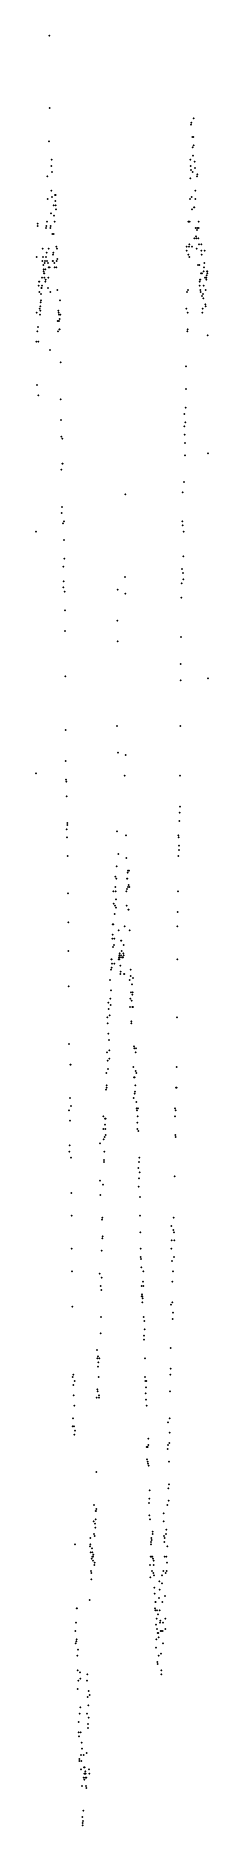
# Model space of a CAD drawing. Header units: metres. Extents: x 0 to 360, y -1814 to 1927.
import ezdxf

# ---------------------------------------------------------------- set-up
doc = ezdxf.new("R2010")
doc.units = ezdxf.units.M

msp = doc.modelspace()

# ---------------------------------------------------------------- linework, layer by layer
for p in [(28, 1926.7), (28.5, 1775.5), (324, 1741), (324.5, 1745.3), (329, 1753.9), (27.5, 1706.4), (326.5, 1715), (327, 1693.4), (328.5, 1715), (329.5, 1697.8), (32.5, 1654.6), (33, 1667.5), (322.5, 1667.5), (323, 1654.6), (328, 1676.2), (331.5, 1663.2), (332, 1650.2), (24, 1633), (33.5, 1641.6), (322, 1628.6), (323.5, 1645.9), (327.5, 1641.6), (336.5, 1633), (337, 1637.3), (24.5, 1585.4), (32, 1602.7), (34, 1589.8), (37.5, 1572.5), (40, 1594.1), (40.5, 1581.1), (41, 1572.5), (41.5, 1594.1), (321.5, 1585.4), (325, 1589.8), (332.5, 1602.7), (333, 1585.4), (23.5, 1537.9), (31.5, 1555.2), (38, 1550.9), (39.5, 1537.9), (42, 1563.8), (318.5, 1537.9), (319, 1537.9), (321, 1537.9), (326, 1563.8), (330, 1568.2), (331, 1568.2), (339.5, 1537.9), (3.5, 1529.3), (4, 1533.6), (21.5, 1525), (22, 1529.3), (30.5, 1525), (31, 1529.3), (34.5, 1512), (37, 1512), (330.5, 1503.4), (333.5, 1525), (334, 1507.7), (334.5, 1525), (335, 1503.4), (336, 1520.6), (337.5, 1525), (339, 1503.4), (340, 1525), (1.5, 1464.5), (14, 1481.8), (14.5, 1481.8), (15, 1464.5), (21, 1464.5), (22.5, 1473.1), (27, 1481.8), (36, 1468.8), (36.5, 1473.1), (42.5, 1486.1), (44, 1481.8), (44.5, 1460.2), (314.5, 1477.4), (315, 1486.1), (318, 1468.8), (319.5, 1486.1), (320, 1464.5), (320.5, 1490.4), (325.5, 1486.1), (335.5, 1481.8), (340.5, 1490.4), (345, 1477.4), (345.5, 1490.4), (346, 1468.8), (352, 1477.4), (352.5, 1477.4), (13.5, 1455.8), (15.5, 1447.2), (16, 1438.6), (16.5, 1434.2), (17, 1429.9), (18, 1429.9), (18.5, 1451.5), (19, 1455.8), (19.5, 1438.6), (23, 1455.8), (25, 1451.5), (26.5, 1442.9), (29, 1442.9), (35, 1455.8), (35.5, 1455.8), (38.5, 1451.5), (39, 1442.9), (43, 1442.9), (43.5, 1455.8), (338, 1447.2), (338.5, 1447.2), (341, 1447.2), (344.5, 1429.9), (346.5, 1429.9), (350.5, 1434.2), (351, 1442.9), (351.5, 1451.5), (356.5, 1425.6), (357, 1434.2), (357.5, 1434.2), (358, 1429.9), (6, 1404), (6.5, 1412.6), (7, 1412.6), (7.5, 1391), (11, 1386.7), (11.5, 1399.7), (12, 1399.7), (12.5, 1404), (13, 1421.3), (17.5, 1421.3), (20, 1412.6), (20.5, 1417), (25.5, 1399.7), (26, 1421.3), (30, 1391), (45, 1395.4), (315.5, 1391), (317.5, 1395.4), (341.5, 1412.6), (342, 1404), (342.5, 1417), (343, 1417), (343.5, 1395.4), (344, 1391), (348.5, 1386.7), (349, 1386.7), (350, 1404), (353, 1421.3), (354.5, 1395.4), (355, 1421.3), (355.5, 1421.3), (356, 1417), (2, 1347.8), (8, 1356.5), (9, 1352.2), (9.5, 1360.8), (10, 1369.4), (10.5, 1373.8), (47, 1352.2), (47.5, 1347.8), (50.5, 1373.8), (314, 1356.5), (317, 1347.8), (347, 1382.4), (347.5, 1347.8), (348, 1356.5), (349.5, 1378.1), (353.5, 1365.1), (354, 1360.8), (4.5, 1317.6), (8.5, 1343.5), (45.5, 1330.6), (46.5, 1330.6), (48, 1343.5), (48.5, 1330.6), (49, 1313.3), (49.5, 1313.3), (50, 1334.9), (51, 1343.5), (316.5, 1313.3), (1, 1287.4), (3, 1309), (5.5, 1287.4), (46, 1309), (316, 1309), (358.5, 1300.3), (29.5, 1270.1), (51.5, 1244.2), (313.5, 1235.5), (2.5, 1196.6), (5, 1175), (52, 1166.4), (313, 1188), (52.5, 1123.2), (310, 1136.2), (312.5, 1149.1), (53, 1088.6), (309.5, 1110.2), (310.5, 1093), (312, 1118.9), (55.5, 1084.3), (311, 1049.8), (311.5, 1075.7), (359, 1054.1), (53.5, 1019.5), (55, 1032.5), (56, 1032.5), (309, 993.6), (54.5, 941.8), (186.5, 967.7), (306, 972), (54, 928.8), (56.5, 907.2), (59, 911.5), (305.5, 911.5), (306.5, 902.9), (0.5, 889.9), (58.5, 872.6), (308.5, 889.9), (59.5, 833.8), (308, 838.1), (57, 816.5), (58, 786.2), (186, 794.9), (305, 812.2), (307, 803.5), (307.5, 790.6), (57.5, 773.3), (60, 764.6), (170.5, 769), (187, 760.3), (303.5, 751.7), (304, 781.9), (304.5, 781.9), (60.5, 725.8), (61, 682.6), (170, 704.2), (171, 661), (303, 669.6), (302.5, 613.4), (61.5, 587.5), (302, 578.9), (359.5, 583.2), (62, 475.2), (169.5, 483.8), (301.5, 483.8), (171.5, 427.7), (187.5, 423.4), (0, 384.5), (62.5, 410.4), (185.5, 380.2), (301, 380.2), (63, 371.5), (63.5, 367.2), (64, 337), (300, 302.4), (300.5, 315.4), (64.5, 267.8), (65.5, 280.8), (66, 276.5), (169, 263.5), (299.5, 285.1), (65, 250.6), (188, 254.9), (297.5, 254.9), (298, 250.6), (298.5, 224.6), (299, 233.3), (66.5, 211.7), (168.5, 190.1), (172, 216), (188.5, 207.4), (297, 211.7), (166, 168.5), (168, 164.2), (190.5, 164.2), (191, 164.2), (191.5, 177.1), (192, 181.4), (194, 151.2), (194.5, 181.4), (67, 133.9), (162, 138.2), (162.5, 112.3), (165.5, 146.9), (166.5, 138.2), (167.5, 121), (189, 138.2), (190, 142.6), (192.5, 146.9), (195, 146.9), (296.5, 138.2), (164.5, 90.7), (165, 108), (167, 103.7), (189.5, 108), (193, 99.4), (193.5, 99.4), (296, 95), (67.5, 73.4), (159.5, 38.9), (160, 69.1), (160.5, 47.5), (161.5, 69.1), (164, 38.9), (172.5, 56.2), (185, 64.8), (195.5, 56.2), (295.5, 64.8), (68, 13), (161, 21.6), (163, 25.9), (174.5, 4.3), (175, 8.6), (175.5, 0), (177.5, 4.3), (178, 34.6), (178.5, 34.6), (179, 13), (179.5, 0), (180, 0), (180.5, 0), (181, 0), (181.5, 0), (182.5, 8.6), (183, 25.9), (183.5, 4.3), (157, -25.9), (157.5, -4.3), (158, -4.3), (158.5, -21.6), (159, -13), (163.5, -13), (173, -4.3), (173.5, 0), (174, -4.3), (176, -17.3), (176.5, -34.6), (177, -30.2), (182, 0), (184, -34.6), (184.5, -34.6), (198, -25.9), (295, -4.3), (68.5, -60.5), (154.5, -47.5), (155, -47.5), (156.5, -69.1), (196, -47.5), (197.5, -38.9), (198.5, -73.4), (200.5, -56.2), (202, -73.4), (202.5, -43.2), (151.5, -95), (152, -108), (155.5, -86.4), (156, -99.4), (196.5, -103.7), (197, -86.4), (200, -90.7), (201, -77.8), (201.5, -103.7), (203, -103.7), (149, -125.3), (149.5, -138.2), (154, -121), (199, -133.9), (199.5, -138.2), (294.5, -125.3), (69, -181.4), (151, -159.8), (152.5, -172.8), (205, -185.8), (148.5, -198.7), (150, -216), (153, -211.7), (153.5, -194.4), (205.5, -190.1), (208.5, -198.7), (209, -190.1), (72, -224.6), (72.5, -224.6), (147, -241.9), (150.5, -233.3), (203.5, -229), (204.5, -250.6), (206, -250.6), (208, -237.6), (209.5, -241.9), (294, -229), (71.5, -293.8), (146.5, -276.5), (147.5, -267.8), (148, -272.2), (204, -293.8), (206.5, -285.1), (207, -280.8), (207.5, -267.8), (292.5, -272.2), (293, -272.2), (293.5, -272.2), (69.5, -319.7), (73, -311), (141, -332.6), (210, -302.4), (210.5, -315.4), (211, -319.7), (212.5, -332.6), (213, -315.4), (290, -332.6), (290.5, -315.4), (292, -319.7), (71, -341.3), (140.5, -358.6), (144, -349.9), (144.5, -337), (145, -358.6), (145.5, -371.5), (146, -337), (211.5, -345.6), (212, -358.6), (213.5, -362.9), (291, -371.5), (70, -406.1), (70.5, -393.1), (134, -388.8), (141.5, -380.2), (143, -406.1), (143.5, -375.8), (291.5, -375.8), (73.5, -419), (142, -423.4), (142.5, -427.7), (214, -440.6), (215.5, -427.7), (216, -419), (133.5, -466.6), (140, -475.2), (214.5, -479.5), (215, -462.2), (216.5, -449.3), (289.5, -457.9), (74, -492.5), (134.5, -496.8), (217, -501.1), (74.5, -540), (138, -548.6), (138.5, -544.3), (217.5, -540), (287.5, -544.3), (139, -587.5), (139.5, -583.2), (218, -574.6), (283, -561.6), (283.5, -591.8), (287, -570.2), (288, -574.6), (289, -591.8), (75, -609.1), (137.5, -613.4), (218.5, -609.1), (219, -626.4), (219.5, -630.7), (282.5, -609.1), (284, -635), (288.5, -626.4), (75.5, -656.6), (133, -661), (137, -669.6), (220, -648), (224, -656.6), (286.5, -656.6), (135, -686.9), (136.5, -695.5), (220.5, -686.9), (221, -708.5), (221.5, -704.2), (222, -708.5), (223.5, -678.2), (224.5, -686.9), (284.5, -678.2), (76, -730.1), (222.5, -721.4), (223, -712.8), (282, -725.8), (285, -721.4), (286, -743), (136, -751.7), (225, -751.7), (226.5, -760.3), (227, -777.6), (285.5, -756), (127.5, -820.8), (135.5, -786.2), (225.5, -799.2), (226, -790.6), (281.5, -816.5), (128, -838.1), (129.5, -855.4), (130, -833.8), (130.5, -846.7), (132.5, -838.1), (227.5, -838.1), (281, -859.7), (76.5, -877), (78, -894.2), (78.5, -872.6), (81, -885.6), (131, -877), (228, -877), (228.5, -885.6), (230.5, -885.6), (280.5, -872.6), (79, -915.8), (127, -920.2), (128.5, -902.9), (129, -907.2), (131.5, -915.8), (132, -920.2), (229, -911.5), (229.5, -924.5), (230, -898.6), (280, -907.2), (77.5, -963.4), (80.5, -937.4), (231, -937.4), (275.5, -972), (279.5, -963.4), (77, -980.6), (79.5, -980.6), (80, -997.9), (81.5, -989.3), (235, -1006.6), (279, -993.6), (231.5, -1023.8), (232.5, -1023.8), (233, -1023.8), (234.5, -1019.5), (275, -1028.2), (276, -1019.5), (278.5, -1015.2), (126.5, -1075.7), (232, -1049.8), (233.5, -1054.1), (234, -1058.4), (235.5, -1062.7), (278, -1054.1), (237.5, -1114.6), (276.5, -1110.2), (277.5, -1101.6), (121, -1144.8), (125, -1157.8), (125.5, -1157.8), (126, -1153.4), (236, -1140.5), (237, -1131.8), (274.5, -1144.8), (277, -1136.2), (120.5, -1179.4), (123.5, -1183.7), (124, -1192.3), (124.5, -1175), (236.5, -1166.4), (238, -1175), (266.5, -1179.4), (267, -1162.1), (272, -1196.6), (82, -1226.9), (113, -1231.2), (113.5, -1213.9), (114, -1226.9), (121.5, -1205.3), (123, -1209.6), (240, -1226.9), (240.5, -1222.6), (241, -1213.9), (241.5, -1218.2), (243.5, -1201), (244, -1205.3), (267.5, -1209.6), (268, -1222.6), (268.5, -1213.9), (271.5, -1205.3), (274, -1231.2), (114.5, -1244.2), (116.5, -1257.1), (117, -1235.5), (117.5, -1244.2), (118, -1252.8), (118.5, -1252.8), (119, -1252.8), (119.5, -1261.4), (120, -1248.5), (122, -1270.1), (122.5, -1265.8), (238.5, -1270.1), (239.5, -1252.8), (242, -1252.8), (243, -1252.8), (244.5, -1257.1), (245.5, -1270.1), (246, -1261.4), (269, -1252.8), (272.5, -1252.8), (273.5, -1265.8), (115, -1283), (115.5, -1300.3), (116, -1287.4), (239, -1296), (242.5, -1283), (245, -1287.4), (246.5, -1291.7), (257.5, -1304.6), (263, -1309), (263.5, -1291.7), (266, -1283), (271, -1287.4), (273, -1283), (112.5, -1343.5), (247, -1317.6), (247.5, -1317.6), (248, -1330.6), (257, -1339.2), (258, -1321.9), (269.5, -1334.9), (85.5, -1360.8), (86, -1360.8), (248.5, -1360.8), (249, -1365.1), (249.5, -1347.8), (250, -1347.8), (252, -1382.4), (252.5, -1365.1), (255, -1373.8), (258.5, -1365.1), (264, -1347.8), (270.5, -1382.4), (82.5, -1408.3), (83.5, -1391), (84, -1391), (250.5, -1395.4), (253, -1404), (254.5, -1412.6), (255.5, -1412.6), (256.5, -1421.3), (259, -1391), (259.5, -1386.7), (260, -1386.7), (260.5, -1408.3), (262.5, -1408.3), (264.5, -1408.3), (265.5, -1391), (270, -1404), (83, -1434.2), (84.5, -1429.9), (85, -1425.6), (88, -1447.2), (251, -1442.9), (251.5, -1425.6), (261, -1455.8), (265, -1434.2), (86.5, -1460.2), (87.5, -1490.4), (92, -1494.7), (253.5, -1473.1), (254, -1477.4), (256, -1460.2), (262, -1490.4), (87, -1529.3), (88.5, -1512), (92.5, -1507.7), (107, -1512), (107.5, -1499), (110, -1533.6), (261.5, -1499), (93, -1568.2), (108, -1546.6), (109.5, -1563.8), (112, -1542.2), (89, -1598.4), (91.5, -1581.1), (106.5, -1581.1), (108.5, -1602.7), (110.5, -1589.8), (89.5, -1620), (90, -1628.6), (93.5, -1620), (95.5, -1641.6), (109, -1611.4), (90.5, -1676.2), (91, -1680.5), (94, -1667.5), (95, -1680.5), (96, -1654.6), (100, -1667.5), (106, -1663.2), (94.5, -1697.8), (99.5, -1715), (100.5, -1693.4), (101, -1719.4), (101.5, -1706.4), (102, -1693.4), (102.5, -1706.4), (103, -1715), (103.5, -1702.1), (104, -1706.4), (105.5, -1715), (111, -1697.8), (111.5, -1706.4), (96.5, -1732.3), (104.5, -1732.3), (105, -1736.6), (99, -1784.2), (97, -1797.1), (97.5, -1814.4), (98, -1810.1), (98.5, -1805.8)]:
    msp.add_point(p)

doc.saveas('drawing.dxf')
